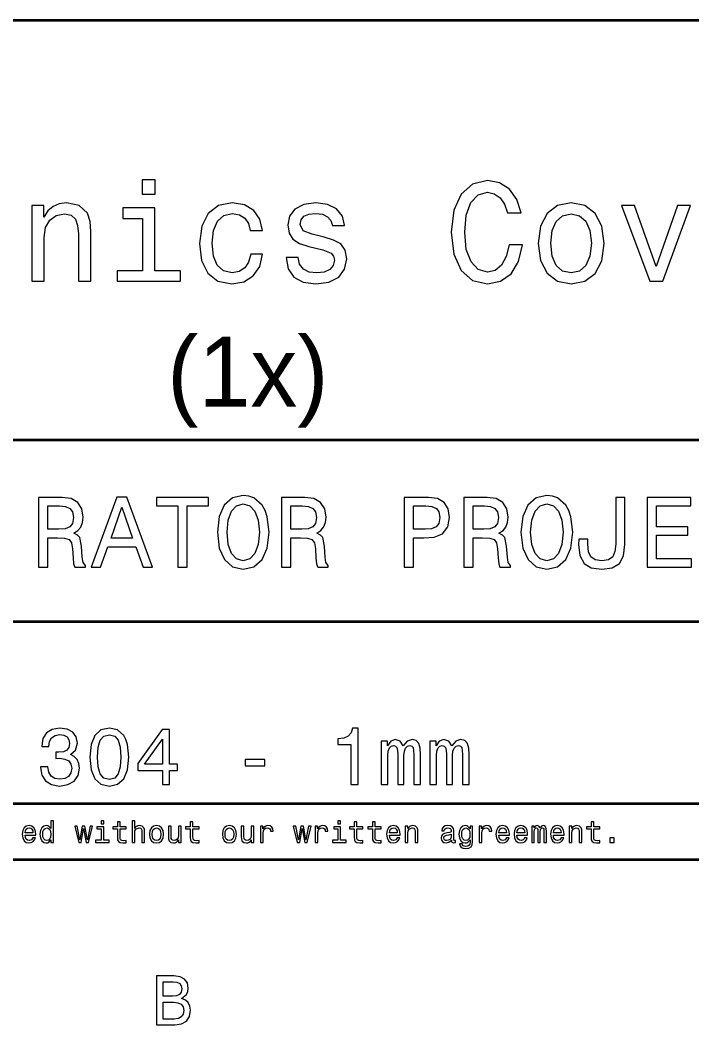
# Model space of a CAD drawing. Extents: x 0 to 1189, y 0 to 841.
# Drawn here: x 1065.9 to 1113.9, y 8.2 to 80 of the extents above; entities that cross this region are included whole.
import ezdxf

# ---------------------------------------------------------------- set-up
doc = ezdxf.new("R2010")
doc.units = 0

msp = doc.modelspace()

# ---------------------------------------------------------------- linework, layer by layer
at = {"color": 7, "lineweight": 35}
for p, q in [((979, 80), (1169, 80)), ((979, 50), (1144, 50)), ((979, 37), (1144, 37)), ((979, 24), (1144, 24)), ((20, 20), (1169, 20)), ((979, 20), (1169, 20))]:
    msp.add_line(p, q, dxfattribs=at)
at = {"color": 7, "lineweight": 13}
for points in [[(1075.547485, 68.575645), (1074.609497, 68.575645), (1074.609497, 67.567001), (1075.547485, 67.567001)], [(1100.814087, 63.935879), (1100.612305, 63.088615), (1100.279541, 62.483429), (1099.815552, 62.110229), (1099.270874, 61.989193), (1098.615234, 62.17075), (1098.10083, 62.715416), (1097.757935, 63.603024), (1097.646973, 64.833572), (1097.757935, 66.054031), (1098.090698, 66.951729), (1098.605225, 67.496399), (1099.270874, 67.688042), (1099.755005, 67.587173), (1100.168579, 67.304756), (1100.491333, 66.850861), (1100.713257, 66.225502), (1101.671387, 66.225502), (1101.368896, 67.183716), (1100.84436, 67.909943), (1100.128174, 68.363831), (1099.270874, 68.525215), (1098.20166, 68.273056), (1097.384644, 67.567001), (1096.860229, 66.407059), (1096.678711, 64.833572), (1096.860229, 63.260086), (1097.384644, 62.100143), (1098.20166, 61.384007), (1099.270874, 61.14193), (1100.208862, 61.333572), (1100.965332, 61.868156), (1101.5, 62.745678), (1101.782349, 63.935879)], [(1066.731934, 61.333572), (1067.619629, 61.333572), (1067.619629, 64.460373), (1067.710327, 65.176514), (1068.002808, 65.701004), (1068.456787, 66.023773), (1069.06189, 66.144814), (1069.546143, 66.043945), (1069.848633, 65.771614), (1070, 65.317719), (1070.050415, 64.712532), (1070.050415, 61.333572), (1070.937988, 61.333572), (1070.937988, 64.894089), (1070.897705, 65.610229), (1070.716064, 66.20533), (1070.120972, 66.75), (1069.193115, 66.941643), (1068.678711, 66.871033), (1068.244873, 66.679398), (1067.871704, 66.356628), (1067.579224, 65.922913), (1067.579224, 66.75), (1066.731934, 66.75)], [(1082.325684, 64.954613), (1083.203125, 64.954613), (1083.021606, 65.761528), (1082.587891, 66.396973), (1081.912109, 66.790344), (1081.034546, 66.941643), (1080.066284, 66.739914), (1079.329956, 66.175072), (1078.865967, 65.257202), (1078.70459, 64.026657), (1078.855835, 62.806194), (1079.309814, 61.898415), (1080.025879, 61.333572), (1081.004272, 61.14193), (1081.871704, 61.293228), (1082.547485, 61.716858), (1083.011475, 62.382565), (1083.213257, 63.270172), (1082.365967, 63.270172), (1082.214722, 62.70533), (1081.932251, 62.2817), (1081.528809, 62.019451), (1081.034546, 61.938759), (1080.419312, 62.069885), (1079.975464, 62.473343), (1079.703125, 63.12896), (1079.612427, 64.056915), (1079.703125, 64.964699), (1079.985596, 65.620316), (1080.439453, 66.023773), (1081.034546, 66.164986), (1081.559082, 66.074203), (1081.952393, 65.842216), (1082.214722, 65.458931)], [(1087.60083, 64.490631), (1086.74353, 64.69236), (1086.108032, 64.924347), (1085.89624, 65.398415), (1085.956787, 65.73127), (1086.168579, 65.973343), (1086.511475, 66.124641), (1087.005737, 66.185158), (1087.479858, 66.124641), (1087.853027, 65.943085), (1088.095093, 65.670746), (1088.195923, 65.307632), (1089.063354, 65.307632), (1089.063354, 65.327812), (1088.912109, 65.983429), (1088.498535, 66.497841), (1087.853027, 66.820602), (1087.005737, 66.941643), (1086.148438, 66.820602), (1085.523071, 66.487747), (1085.129639, 65.993515), (1085.008667, 65.368156), (1085.099365, 64.76297), (1085.381836, 64.339333), (1085.845825, 64.036743), (1086.521606, 63.824928), (1087.51001, 63.582851), (1088.115234, 63.330692), (1088.276611, 63.12896), (1088.337158, 62.826366), (1088.246338, 62.453171), (1088.004272, 62.17075), (1087.610962, 61.989193), (1087.086426, 61.928673), (1086.531738, 61.989193), (1086.128174, 62.201008), (1085.855835, 62.543945), (1085.744873, 63.018009), (1084.887573, 63.018009), (1085.028809, 62.211094), (1085.442383, 61.62608), (1086.0979, 61.273052), (1087.005737, 61.14193), (1087.953857, 61.273052), (1088.64978, 61.62608), (1089.073486, 62.190922), (1089.224731, 62.927231), (1089.11377, 63.562679), (1088.801147, 63.996395), (1088.286743, 64.278816)], [(1102.901978, 64.036743), (1103.063354, 62.806194), (1103.527344, 61.898415), (1104.263672, 61.333572), (1105.252197, 61.14193), (1106.230469, 61.333572), (1106.966797, 61.888329), (1107.430786, 62.796108), (1107.602295, 64.036743), (1107.430786, 65.267288), (1106.966797, 66.185158), (1106.230469, 66.739914), (1105.252197, 66.941643), (1104.263672, 66.739914), (1103.527344, 66.175072), (1103.063354, 65.267288)], [(1075.517334, 62.079971), (1075.517334, 66.568443), (1073.237793, 66.568443), (1073.237793, 65.811958), (1074.629639, 65.811958), (1074.629639, 62.079971), (1072.814087, 62.079971), (1072.814087, 61.333572), (1077.353027, 61.333572), (1077.353027, 62.079971)], [(1103.809814, 64.046829), (1103.900513, 64.954613), (1104.182983, 65.610229), (1104.636841, 66.013687), (1105.252197, 66.1549), (1105.8573, 66.013687), (1106.311157, 65.620316), (1106.593628, 64.954613), (1106.694458, 64.046829), (1106.593628, 63.12896), (1106.311157, 62.463257), (1105.8573, 62.059795), (1105.252197, 61.928673), (1104.636841, 62.059795), (1104.182983, 62.463257), (1103.900513, 63.12896)], [(1110.860229, 61.333572), (1111.798218, 61.333572), (1113.775146, 66.75), (1112.8573, 66.75), (1111.334229, 62.382565), (1109.781006, 66.75), (1108.853027, 66.75)], [(1079.979858, 43.381123), (1080.109497, 42.257202), (1080.484131, 41.428673), (1081.067749, 40.917145), (1081.831421, 40.744236), (1082.587891, 40.917145), (1083.178711, 41.428673), (1083.546143, 42.257202), (1083.682983, 43.381123), (1083.546143, 44.497837), (1083.387695, 44.951729), (1083.178711, 45.326366), (1082.587891, 45.837894), (1082.227661, 45.967579), (1081.831421, 46.018009), (1081.060547, 45.837894), (1080.476929, 45.333572), (1080.109497, 44.505043)], [(1101.665771, 43.381123), (1101.79541, 42.257202), (1102.170044, 41.428673), (1102.753662, 40.917145), (1103.517334, 40.744236), (1104.273804, 40.917145), (1104.864624, 41.428673), (1105.232056, 42.257202), (1105.368896, 43.381123), (1105.232056, 44.497837), (1105.073486, 44.951729), (1104.864624, 45.326366), (1104.273804, 45.837894), (1103.913574, 45.967579), (1103.517334, 46.018009), (1102.74646, 45.837894), (1102.162842, 45.333572), (1101.79541, 44.505043)], [(1067.213257, 40.881123), (1067.883301, 40.881123), (1067.883301, 42.992073), (1068.567749, 42.992073), (1069.072021, 42.970459), (1069.389038, 42.869595), (1069.562012, 42.631844), (1069.634033, 42.206772), (1069.670044, 41.558357), (1069.713257, 41.133286), (1069.799805, 40.881123), (1070.556274, 40.881123), (1070.556274, 41.018009), (1070.390503, 41.219738), (1070.332886, 41.594379), (1070.282471, 42.401295), (1070.160034, 42.999279), (1069.994263, 43.1866), (1069.734863, 43.323486), (1070.023071, 43.503601), (1070.224854, 43.755764), (1070.354492, 44.072765), (1070.397705, 44.454609), (1070.296875, 45.059795), (1070.008667, 45.513687), (1069.533203, 45.787464), (1068.884766, 45.881123), (1067.213257, 45.881123)], [(1068.697388, 45.26873), (1069.136963, 45.225502), (1069.446777, 45.088615), (1069.641235, 44.836452), (1069.706055, 44.440201), (1069.634033, 44.022331), (1069.439575, 43.770172), (1069.108154, 43.640488), (1068.654175, 43.604465), (1067.883301, 43.604465), (1067.883301, 45.26873)], [(1070.966919, 40.881123), (1071.629761, 40.881123), (1072.15564, 42.350864), (1074.151367, 42.350864), (1074.677246, 40.881123), (1075.354492, 40.881123), (1073.524536, 45.888329), (1072.789673, 45.888329)], [(1077.162842, 40.881123), (1077.825684, 40.881123), (1077.825684, 45.275936), (1079.338623, 45.275936), (1079.338623, 45.881123), (1075.6427, 45.881123), (1075.6427, 45.275936), (1077.162842, 45.275936)], [(1080.671509, 43.381123), (1080.750732, 44.25288), (1080.988525, 44.894089), (1081.355957, 45.283138), (1081.831421, 45.420029), (1082.299805, 45.283138), (1082.667236, 44.886887), (1082.904907, 44.245674), (1082.991333, 43.381123), (1082.904907, 42.509365), (1082.667236, 41.868153), (1082.299805, 41.479107), (1081.831421, 41.349422), (1081.355957, 41.479107), (1080.988525, 41.868153), (1080.750732, 42.502159)], [(1084.562012, 40.881123), (1085.232056, 40.881123), (1085.232056, 42.992073), (1085.916504, 42.992073), (1086.420776, 42.970459), (1086.737793, 42.869595), (1086.910645, 42.631844), (1086.982788, 42.206772), (1087.018799, 41.558357), (1087.062012, 41.133286), (1087.148438, 40.881123), (1087.904907, 40.881123), (1087.904907, 41.018009), (1087.739258, 41.219738), (1087.681641, 41.594379), (1087.631104, 42.401295), (1087.508667, 42.999279), (1087.343018, 43.1866), (1087.083618, 43.323486), (1087.371826, 43.503601), (1087.573486, 43.755764), (1087.703247, 44.072765), (1087.74646, 44.454609), (1087.64563, 45.059795), (1087.357422, 45.513687), (1086.881836, 45.787464), (1086.233521, 45.881123), (1084.562012, 45.881123)], [(1086.046143, 45.26873), (1086.485596, 45.225502), (1086.79541, 45.088615), (1086.98999, 44.836452), (1087.05481, 44.440201), (1086.982788, 44.022331), (1086.788208, 43.770172), (1086.456787, 43.640488), (1086.00293, 43.604465), (1085.232056, 43.604465), (1085.232056, 45.26873)], [(1093.322754, 40.881123), (1093.985596, 40.881123), (1093.985596, 42.992073), (1094.720459, 42.992073), (1095.462524, 43.028095), (1096.053345, 43.280258), (1096.435181, 43.770172), (1096.564941, 44.440201), (1096.463989, 45.059795), (1096.175781, 45.513687), (1095.700317, 45.787464), (1095.05188, 45.881123), (1093.322754, 45.881123)], [(1094.871826, 45.26873), (1095.304077, 45.225502), (1095.621094, 45.088615), (1095.80835, 44.836452), (1095.873291, 44.440201), (1095.801147, 44.022331), (1095.606689, 43.770172), (1095.275269, 43.640488), (1094.821411, 43.604465), (1093.985596, 43.604465), (1093.985596, 45.26873)], [(1097.573486, 40.881123), (1098.24353, 40.881123), (1098.24353, 42.992073), (1098.927979, 42.992073), (1099.432373, 42.970459), (1099.749268, 42.869595), (1099.922241, 42.631844), (1099.994263, 42.206772), (1100.030273, 41.558357), (1100.073486, 41.133286), (1100.160034, 40.881123), (1100.916504, 40.881123), (1100.916504, 41.018009), (1100.750732, 41.219738), (1100.693115, 41.594379), (1100.6427, 42.401295), (1100.520264, 42.999279), (1100.354492, 43.1866), (1100.095093, 43.323486), (1100.383301, 43.503601), (1100.585083, 43.755764), (1100.714722, 44.072765), (1100.757935, 44.454609), (1100.657104, 45.059795), (1100.368896, 45.513687), (1099.893433, 45.787464), (1099.244995, 45.881123), (1097.573486, 45.881123)], [(1099.057617, 45.26873), (1099.497192, 45.225502), (1099.807007, 45.088615), (1100.001465, 44.836452), (1100.066284, 44.440201), (1099.994263, 44.022331), (1099.799805, 43.770172), (1099.468384, 43.640488), (1099.014404, 43.604465), (1098.24353, 43.604465), (1098.24353, 45.26873)], [(1102.357422, 43.381123), (1102.436646, 44.25288), (1102.674438, 44.894089), (1103.04187, 45.283138), (1103.517334, 45.420029), (1103.985596, 45.283138), (1104.353027, 44.886887), (1104.59082, 44.245674), (1104.677246, 43.381123), (1104.59082, 42.509365), (1104.353027, 41.868153), (1103.985596, 41.479107), (1103.517334, 41.349422), (1103.04187, 41.479107), (1102.674438, 41.868153), (1102.436646, 42.502159)], [(1108.430908, 42.538181), (1108.380493, 42.005043), (1108.229126, 41.637608), (1107.919312, 41.414265), (1107.443848, 41.349422), (1106.975586, 41.414265), (1106.665771, 41.623196), (1106.485596, 41.990631), (1106.435181, 42.523773), (1106.449585, 42.884003), (1105.801147, 42.884003), (1105.786743, 42.516571), (1105.873291, 41.716858), (1106.168579, 41.162102), (1106.680176, 40.852303), (1107.436646, 40.744236), (1108.185913, 40.852303), (1108.69751, 41.162102), (1108.992798, 41.709652), (1109.086548, 42.509365), (1109.086548, 45.881123), (1108.430908, 45.881123)], [(1110.678711, 40.881123), (1113.848755, 40.881123), (1113.848755, 41.486309), (1111.341553, 41.486309), (1111.341553, 43.179394), (1113.574951, 43.179394), (1113.574951, 43.777374), (1111.341553, 43.777374), (1111.341553, 45.275936), (1113.791138, 45.275936), (1113.791138, 45.881123), (1110.678711, 45.881123)], [(1072.38623, 42.963257), (1073.157104, 45.167866), (1073.927979, 42.963257)], [(1067.342896, 26.616716), (1067.342896, 26.57637), (1067.435181, 26.023056), (1067.706055, 25.60807), (1068.132568, 25.342941), (1068.697388, 25.244957), (1069.296753, 25.342941), (1069.746338, 25.596542), (1070.034546, 26), (1070.138306, 26.518732), (1070.092163, 26.858791), (1069.965454, 27.135448), (1069.757935, 27.348703), (1069.481201, 27.504324), (1069.855835, 27.815563), (1069.988403, 28.311239), (1069.901978, 28.760807), (1069.654175, 29.100864), (1069.250732, 29.314121), (1068.697388, 29.38905), (1068.178711, 29.296831), (1067.781006, 29.043228), (1067.521606, 28.639771), (1067.435181, 28.103746), (1067.435181, 28.063402), (1067.94812, 28.063402), (1067.994263, 28.432278), (1068.144043, 28.697407), (1068.386108, 28.858791), (1068.726196, 28.916428), (1069.025879, 28.870317), (1069.244873, 28.749281), (1069.377441, 28.553314), (1069.429321, 28.288185), (1069.377441, 28.005764), (1069.239136, 27.815563), (1068.99707, 27.700289), (1068.668579, 27.665707), (1068.443726, 27.671471), (1068.443726, 27.216139), (1068.726196, 27.227667), (1069.089355, 27.175793), (1069.360229, 27.037464), (1069.521606, 26.812681), (1069.579224, 26.518732), (1069.515869, 26.184439), (1069.348633, 25.9366), (1069.083496, 25.780981), (1068.731934, 25.729107), (1068.368896, 25.786745), (1068.10376, 25.959656), (1067.936523, 26.236313), (1067.873169, 26.616716)], [(1070.876099, 27.314121), (1070.962524, 26.409224), (1071.233398, 25.763689), (1071.665649, 25.371759), (1072.265137, 25.244957), (1072.858765, 25.371759), (1073.291016, 25.763689), (1073.556152, 26.409224), (1073.648438, 27.314121), (1073.556152, 28.213257), (1073.446655, 28.570606), (1073.291016, 28.864553), (1072.858765, 29.256485), (1072.265137, 29.38905), (1071.665649, 29.256485), (1071.233398, 28.858791), (1070.962524, 28.213257)], [(1071.429321, 27.314121), (1071.475464, 28.011528), (1071.619629, 28.51297), (1071.878906, 28.806917), (1072.265137, 28.910664), (1072.645508, 28.806917), (1072.904907, 28.51297), (1073.04895, 28.011528), (1073.095093, 27.314121), (1073.04895, 26.610952), (1072.904907, 26.10951), (1072.645508, 25.815563), (1072.265137, 25.717581), (1071.878906, 25.815563), (1071.619629, 26.10951), (1071.475464, 26.610952)], [(1076.05188, 25.360231), (1076.570557, 25.360231), (1076.570557, 26.351585), (1077.141235, 26.351585), (1077.141235, 26.812681), (1076.570557, 26.812681), (1076.570557, 29.273777), (1076.046143, 29.273777), (1074.293945, 26.858791), (1074.293945, 26.351585), (1076.05188, 26.351585)], [(1089.51001, 25.360231), (1090.034546, 25.360231), (1090.034546, 29.38905), (1089.642578, 29.38905), (1089.538818, 29.037464), (1089.331421, 28.801153), (1089.014404, 28.662825), (1088.576294, 28.616714), (1088.576294, 28.207493), (1089.51001, 28.207493)], [(1074.778076, 26.812681), (1076.05188, 28.605188), (1076.05188, 26.812681)], [(1091.688721, 25.360231), (1092.15564, 25.360231), (1092.15564, 27.429396), (1092.184448, 27.740635), (1092.270874, 27.965418), (1092.403442, 28.097984), (1092.576294, 28.149857), (1092.714722, 28.103746), (1092.806885, 27.988474), (1092.853027, 27.792507), (1092.870239, 27.533142), (1092.870239, 25.360231), (1093.30835, 25.360231), (1093.30835, 27.429396), (1093.337158, 27.734871), (1093.423584, 27.959656), (1093.56189, 28.097984), (1093.734863, 28.149857), (1093.873169, 28.103746), (1093.965332, 27.988474), (1094.023071, 27.533142), (1094.023071, 25.360231), (1094.489868, 25.360231), (1094.489868, 27.49856), (1094.46106, 27.942364), (1094.368896, 28.282421), (1094.184448, 28.489914), (1093.884644, 28.564842), (1093.533081, 28.449568), (1093.262207, 28.115274), (1093.04895, 28.443806), (1092.69165, 28.564842), (1092.363037, 28.449568), (1092.138306, 28.126802), (1092.138306, 28.455332), (1091.688721, 28.455332)], [(1095.158447, 25.360231), (1095.625366, 25.360231), (1095.625366, 27.429396), (1095.654175, 27.740635), (1095.740601, 27.965418), (1095.873169, 28.097984), (1096.046143, 28.149857), (1096.184448, 28.103746), (1096.276611, 27.988474), (1096.322754, 27.792507), (1096.340088, 27.533142), (1096.340088, 25.360231), (1096.778076, 25.360231), (1096.778076, 27.429396), (1096.806885, 27.734871), (1096.893311, 27.959656), (1097.031738, 28.097984), (1097.20459, 28.149857), (1097.342896, 28.103746), (1097.435181, 27.988474), (1097.492798, 27.533142), (1097.492798, 25.360231), (1097.959595, 25.360231), (1097.959595, 27.49856), (1097.930786, 27.942364), (1097.838623, 28.282421), (1097.654175, 28.489914), (1097.354492, 28.564842), (1097.002808, 28.449568), (1096.731934, 28.115274), (1096.518677, 28.443806), (1096.161377, 28.564842), (1095.832886, 28.449568), (1095.608032, 28.126802), (1095.608032, 28.455332), (1095.158447, 28.455332)], [(1081.976929, 26.680117), (1083.371704, 26.680117), (1083.371704, 27.135448), (1081.976929, 27.135448)], [(1066.245728, 21.739553), (1067.00647, 21.739553), (1067.008667, 21.828169), (1066.974121, 22.076729), (1066.879028, 22.262608), (1066.727661, 22.375), (1066.526611, 22.416065), (1066.329956, 22.372837), (1066.178711, 22.251801), (1066.081421, 22.055115), (1066.046875, 21.795748), (1066.079224, 21.529898), (1066.176514, 21.335373), (1066.325684, 21.214336), (1066.520142, 21.173269), (1066.688721, 21.201368), (1066.827148, 21.274855), (1066.928711, 21.391569), (1066.987061, 21.54719), (1066.79895, 21.54719), (1066.760132, 21.460733), (1066.703857, 21.395893), (1066.543945, 21.344019), (1066.420776, 21.367794), (1066.327881, 21.443443), (1066.267334, 21.566643), (1066.245728, 21.733068)], [(1068.093628, 21.393732), (1068.093628, 21.214336), (1068.283936, 21.214336), (1068.283936, 22.766211), (1068.095825, 22.766211), (1068.095825, 22.197765), (1067.95105, 22.36203), (1067.862427, 22.400936), (1067.760864, 22.416065), (1067.577148, 22.372837), (1067.434448, 22.251801), (1067.341553, 22.057276), (1067.309082, 21.795748), (1067.341553, 21.534222), (1067.434448, 21.337536), (1067.577148, 21.214336), (1067.760864, 21.173269), (1067.862427, 21.1884), (1067.953125, 21.227304)], [(1070.257202, 21.214336), (1070.430176, 22.199926), (1070.603027, 21.214336), (1070.784546, 21.214336), (1071.069946, 22.375), (1070.88623, 22.375), (1070.693848, 21.389408), (1070.523071, 22.375), (1070.335083, 22.375), (1070.164307, 21.389408), (1069.971924, 22.375), (1069.790405, 22.375), (1070.075684, 21.214336)], [(1071.865234, 21.374279), (1071.865234, 22.336094), (1071.376831, 22.336094), (1071.376831, 22.17399), (1071.675049, 22.17399), (1071.675049, 21.374279), (1071.286011, 21.374279), (1071.286011, 21.214336), (1072.258667, 21.214336), (1072.258667, 21.374279)], [(1071.871826, 22.766211), (1071.670776, 22.766211), (1071.670776, 22.550072), (1071.871826, 22.550072)], [(1072.840088, 22.17399), (1072.840088, 21.592579), (1072.853027, 21.404537), (1072.913574, 21.274855), (1073.034668, 21.199207), (1073.23999, 21.173269), (1073.464722, 21.184076), (1073.464722, 21.348343), (1073.300415, 21.335373), (1073.151367, 21.352665), (1073.071289, 21.4067), (1073.036743, 21.497478), (1073.030273, 21.625), (1073.030273, 22.17399), (1073.464722, 22.17399), (1073.464722, 22.336094), (1073.030273, 22.336094), (1073.030273, 22.675432), (1072.840088, 22.675432), (1072.840088, 22.336094), (1072.511597, 22.336094), (1072.511597, 22.17399)], [(1073.88623, 21.214336), (1074.076416, 21.214336), (1074.076416, 21.884365), (1074.095825, 22.037823), (1074.158569, 22.150215), (1074.255737, 22.219379), (1074.385498, 22.245316), (1074.489258, 22.223701), (1074.554077, 22.165344), (1074.586426, 22.068083), (1074.59729, 21.9384), (1074.59729, 21.214336), (1074.787476, 21.214336), (1074.787476, 21.977304), (1074.778809, 22.130762), (1074.73999, 22.258286), (1074.612427, 22.375), (1074.413574, 22.416065), (1074.305542, 22.400936), (1074.212524, 22.359869), (1074.134766, 22.295029), (1074.076416, 22.206411), (1074.076416, 22.766211), (1073.88623, 22.766211)], [(1075.131104, 21.793587), (1075.165771, 21.529898), (1075.265137, 21.335373), (1075.422974, 21.214336), (1075.634766, 21.173269), (1075.84436, 21.214336), (1076.002197, 21.333212), (1076.101563, 21.527737), (1076.138306, 21.793587), (1076.101563, 22.057276), (1076.002197, 22.253962), (1075.84436, 22.372837), (1075.634766, 22.416065), (1075.422974, 22.372837), (1075.265137, 22.251801), (1075.165771, 22.057276)], [(1077.383301, 22.375), (1077.193115, 22.375), (1077.193115, 21.704971), (1077.171509, 21.549351), (1077.108765, 21.436958), (1077.011597, 21.367794), (1076.884033, 21.34618), (1076.782471, 21.363472), (1076.717651, 21.415344), (1076.680908, 21.503962), (1076.672241, 21.629322), (1076.672241, 22.375), (1076.482056, 22.375), (1076.482056, 21.61203), (1076.488525, 21.458572), (1076.529541, 21.331051), (1076.654907, 21.214336), (1076.855957, 21.173269), (1076.963989, 21.1884), (1077.056885, 21.227304), (1077.136963, 21.294308), (1077.201782, 21.391569), (1077.201782, 21.214336), (1077.383301, 21.214336)], [(1078.044678, 22.17399), (1078.044678, 21.592579), (1078.057617, 21.404537), (1078.118164, 21.274855), (1078.239258, 21.199207), (1078.44458, 21.173269), (1078.669312, 21.184076), (1078.669312, 21.348343), (1078.505127, 21.335373), (1078.355957, 21.352665), (1078.276001, 21.4067), (1078.241333, 21.497478), (1078.234863, 21.625), (1078.234863, 22.17399), (1078.669312, 22.17399), (1078.669312, 22.336094), (1078.234863, 22.336094), (1078.234863, 22.675432), (1078.044678, 22.675432), (1078.044678, 22.336094), (1077.716187, 22.336094), (1077.716187, 22.17399)], [(1080.335815, 21.793587), (1080.370361, 21.529898), (1080.469727, 21.335373), (1080.627563, 21.214336), (1080.839355, 21.173269), (1081.049072, 21.214336), (1081.206787, 21.333212), (1081.306274, 21.527737), (1081.343018, 21.793587), (1081.306274, 22.057276), (1081.206787, 22.253962), (1081.049072, 22.372837), (1080.839355, 22.416065), (1080.627563, 22.372837), (1080.469727, 22.251801), (1080.370361, 22.057276)], [(1082.587891, 22.375), (1082.397705, 22.375), (1082.397705, 21.704971), (1082.376099, 21.549351), (1082.313477, 21.436958), (1082.216187, 21.367794), (1082.088623, 21.34618), (1081.987061, 21.363472), (1081.922241, 21.415344), (1081.885498, 21.503962), (1081.876831, 21.629322), (1081.876831, 22.375), (1081.686646, 22.375), (1081.686646, 21.61203), (1081.693115, 21.458572), (1081.734131, 21.331051), (1081.859497, 21.214336), (1082.060547, 21.173269), (1082.168579, 21.1884), (1082.261597, 21.227304), (1082.341553, 21.294308), (1082.406372, 21.391569), (1082.406372, 21.214336), (1082.587891, 21.214336)], [(1083.065552, 21.214336), (1083.255859, 21.214336), (1083.255859, 21.877882), (1083.275269, 22.037823), (1083.333618, 22.152376), (1083.428711, 22.22154), (1083.556274, 22.245316), (1083.651367, 22.230186), (1083.722656, 22.186958), (1083.765869, 22.113472), (1083.781006, 22.014048), (1083.973389, 22.014048), (1083.94751, 22.189121), (1083.876099, 22.31448), (1083.757202, 22.390129), (1083.595093, 22.416065), (1083.484863, 22.398775), (1083.389771, 22.355547), (1083.305542, 22.282061), (1083.238525, 22.182636), (1083.238525, 22.375), (1083.065552, 22.375)], [(1085.871094, 21.214336), (1086.043945, 22.199926), (1086.216919, 21.214336), (1086.398438, 21.214336), (1086.683716, 22.375), (1086.5, 22.375), (1086.307739, 21.389408), (1086.136963, 22.375), (1085.948853, 22.375), (1085.778198, 21.389408), (1085.585815, 22.375), (1085.404175, 22.375), (1085.689575, 21.214336)], [(1086.969116, 21.214336), (1087.159302, 21.214336), (1087.159302, 21.877882), (1087.178711, 22.037823), (1087.237061, 22.152376), (1087.332153, 22.22154), (1087.459717, 22.245316), (1087.55481, 22.230186), (1087.626099, 22.186958), (1087.669312, 22.113472), (1087.684448, 22.014048), (1087.876831, 22.014048), (1087.850952, 22.189121), (1087.779541, 22.31448), (1087.660767, 22.390129), (1087.498657, 22.416065), (1087.388428, 22.398775), (1087.293213, 22.355547), (1087.208984, 22.282061), (1087.141968, 22.182636), (1087.141968, 22.375), (1086.969116, 22.375)], [(1088.780273, 21.374279), (1088.780273, 22.336094), (1088.29187, 22.336094), (1088.29187, 22.17399), (1088.590088, 22.17399), (1088.590088, 21.374279), (1088.20105, 21.374279), (1088.20105, 21.214336), (1089.173706, 21.214336), (1089.173706, 21.374279)], [(1088.786743, 22.766211), (1088.585815, 22.766211), (1088.585815, 22.550072), (1088.786743, 22.550072)], [(1089.755127, 22.17399), (1089.755127, 21.592579), (1089.768066, 21.404537), (1089.828613, 21.274855), (1089.949585, 21.199207), (1090.154907, 21.173269), (1090.379761, 21.184076), (1090.379761, 21.348343), (1090.215454, 21.335373), (1090.066284, 21.352665), (1089.986328, 21.4067), (1089.951782, 21.497478), (1089.945313, 21.625), (1089.945313, 22.17399), (1090.379761, 22.17399), (1090.379761, 22.336094), (1089.945313, 22.336094), (1089.945313, 22.675432), (1089.755127, 22.675432), (1089.755127, 22.336094), (1089.426514, 22.336094), (1089.426514, 22.17399)], [(1091.056274, 22.17399), (1091.056274, 21.592579), (1091.069214, 21.404537), (1091.129761, 21.274855), (1091.250732, 21.199207), (1091.456055, 21.173269), (1091.680908, 21.184076), (1091.680908, 21.348343), (1091.516602, 21.335373), (1091.367432, 21.352665), (1091.287476, 21.4067), (1091.25293, 21.497478), (1091.24646, 21.625), (1091.24646, 22.17399), (1091.680908, 22.17399), (1091.680908, 22.336094), (1091.24646, 22.336094), (1091.24646, 22.675432), (1091.056274, 22.675432), (1091.056274, 22.336094), (1090.727783, 22.336094), (1090.727783, 22.17399)], [(1092.268799, 21.739553), (1093.029541, 21.739553), (1093.031738, 21.828169), (1092.997192, 22.076729), (1092.9021, 22.262608), (1092.750732, 22.375), (1092.549805, 22.416065), (1092.353027, 22.372837), (1092.201782, 22.251801), (1092.104492, 22.055115), (1092.069946, 21.795748), (1092.102417, 21.529898), (1092.199585, 21.335373), (1092.348755, 21.214336), (1092.543335, 21.173269), (1092.711914, 21.201368), (1092.85022, 21.274855), (1092.951782, 21.391569), (1093.010132, 21.54719), (1092.822144, 21.54719), (1092.783203, 21.460733), (1092.727051, 21.395893), (1092.567017, 21.344019), (1092.443848, 21.367794), (1092.350952, 21.443443), (1092.290405, 21.566643), (1092.268799, 21.733068)], [(1093.403564, 21.214336), (1093.59375, 21.214336), (1093.59375, 21.884365), (1093.613159, 22.037823), (1093.675903, 22.150215), (1093.773071, 22.219379), (1093.902832, 22.245316), (1094.006592, 22.223701), (1094.071411, 22.165344), (1094.10376, 22.068083), (1094.114624, 21.9384), (1094.114624, 21.214336), (1094.30481, 21.214336), (1094.30481, 21.977304), (1094.296143, 22.130762), (1094.257324, 22.258286), (1094.129761, 22.375), (1093.930908, 22.416065), (1093.820679, 22.400936), (1093.727783, 22.359869), (1093.647705, 22.290705), (1093.585083, 22.197765), (1093.585083, 22.375), (1093.403564, 22.375)], [(1096.695313, 21.365633), (1096.695313, 21.35915), (1096.706055, 21.285662), (1096.738525, 21.233789), (1096.874756, 21.192722), (1096.980591, 21.210014), (1096.980591, 21.356987), (1096.935181, 21.350504), (1096.874756, 21.378601), (1096.863892, 21.465057), (1096.863892, 22.065922), (1096.838013, 22.219379), (1096.762329, 22.32745), (1096.630493, 22.39229), (1096.44458, 22.416065), (1096.263062, 22.390129), (1096.129028, 22.316643), (1096.044678, 22.202089), (1096.016602, 22.050793), (1096.016602, 22.037823), (1096.187378, 22.037823), (1096.202515, 22.128601), (1096.25, 22.193443), (1096.327881, 22.232347), (1096.43811, 22.247478), (1096.544067, 22.236671), (1096.619629, 22.20425), (1096.665039, 22.148054), (1096.680176, 22.070244), (1096.671509, 21.979465), (1096.636963, 21.934076), (1096.550537, 21.912464), (1096.388428, 21.895172), (1096.202515, 21.856268), (1096.070679, 21.787104), (1095.99292, 21.679033), (1095.969116, 21.519091), (1095.990723, 21.37644), (1096.057739, 21.270533), (1096.165771, 21.203529), (1096.314941, 21.179754), (1096.515869, 21.225143)], [(1098.210449, 21.266209), (1098.210449, 22.375), (1098.028931, 22.375), (1098.028931, 22.186958), (1097.879761, 22.357708), (1097.78894, 22.400936), (1097.687378, 22.416065), (1097.503662, 22.372837), (1097.360962, 22.251801), (1097.268066, 22.057276), (1097.235596, 21.795748), (1097.268066, 21.532061), (1097.360962, 21.337536), (1097.503662, 21.214336), (1097.687378, 21.173269), (1097.791138, 21.1884), (1097.877563, 21.227304), (1098.028931, 21.391569), (1098.028931, 21.227304), (1098.011597, 21.097622), (1097.963989, 21.004683), (1097.873291, 20.950647), (1097.737061, 20.931194), (1097.618164, 20.944164), (1097.533936, 20.976583), (1097.484253, 21.03278), (1097.469116, 21.108429), (1097.2854, 21.108429), (1097.2854, 21.099783), (1097.313477, 20.961454), (1097.399902, 20.857708), (1097.538208, 20.790705), (1097.726318, 20.76693), (1097.95105, 20.799351), (1098.10022, 20.890129), (1098.184448, 21.047911)], [(1098.679443, 21.214336), (1098.869629, 21.214336), (1098.869629, 21.877882), (1098.88916, 22.037823), (1098.94751, 22.152376), (1099.042603, 22.22154), (1099.170044, 22.245316), (1099.265137, 22.230186), (1099.336548, 22.186958), (1099.379761, 22.113472), (1099.394897, 22.014048), (1099.58728, 22.014048), (1099.561279, 22.189121), (1099.48999, 22.31448), (1099.371094, 22.390129), (1099.208984, 22.416065), (1099.098755, 22.398775), (1099.003662, 22.355547), (1098.919434, 22.282061), (1098.852417, 22.182636), (1098.852417, 22.375), (1098.679443, 22.375)], [(1100.075684, 21.739553), (1100.836548, 21.739553), (1100.838745, 21.828169), (1100.804077, 22.076729), (1100.708984, 22.262608), (1100.557739, 22.375), (1100.356689, 22.416065), (1100.160034, 22.372837), (1100.008667, 22.251801), (1099.911499, 22.055115), (1099.876831, 21.795748), (1099.909302, 21.529898), (1100.006592, 21.335373), (1100.15564, 21.214336), (1100.35022, 21.173269), (1100.518799, 21.201368), (1100.657104, 21.274855), (1100.758667, 21.391569), (1100.817139, 21.54719), (1100.629028, 21.54719), (1100.590088, 21.460733), (1100.533936, 21.395893), (1100.374023, 21.344019), (1100.250732, 21.367794), (1100.157837, 21.443443), (1100.09729, 21.566643), (1100.075684, 21.733068)], [(1101.376831, 21.739553), (1102.137695, 21.739553), (1102.139893, 21.828169), (1102.105225, 22.076729), (1102.010132, 22.262608), (1101.858887, 22.375), (1101.657837, 22.416065), (1101.461182, 22.372837), (1101.309814, 22.251801), (1101.212646, 22.055115), (1101.177979, 21.795748), (1101.210449, 21.529898), (1101.307739, 21.335373), (1101.456787, 21.214336), (1101.651367, 21.173269), (1101.819946, 21.201368), (1101.958252, 21.274855), (1102.059814, 21.391569), (1102.118286, 21.54719), (1101.930176, 21.54719), (1101.891235, 21.460733), (1101.835083, 21.395893), (1101.675171, 21.344019), (1101.552002, 21.367794), (1101.458984, 21.443443), (1101.398438, 21.566643), (1101.376831, 21.733068)], [(1102.435913, 21.214336), (1102.611084, 21.214336), (1102.611084, 21.990273), (1102.621826, 22.106987), (1102.654297, 22.191282), (1102.703979, 22.240993), (1102.768799, 22.260447), (1102.820679, 22.243155), (1102.855225, 22.199926), (1102.872559, 22.12644), (1102.879028, 22.029179), (1102.879028, 21.214336), (1103.043335, 21.214336), (1103.043335, 21.990273), (1103.054077, 22.104826), (1103.086548, 22.189121), (1103.138428, 22.240993), (1103.203247, 22.260447), (1103.255127, 22.243155), (1103.289673, 22.199926), (1103.311279, 22.029179), (1103.311279, 21.214336), (1103.486328, 21.214336), (1103.486328, 22.016211), (1103.475586, 22.182636), (1103.44104, 22.310158), (1103.371826, 22.387968), (1103.259399, 22.416065), (1103.127563, 22.372837), (1103.026001, 22.247478), (1102.946045, 22.370676), (1102.812012, 22.416065), (1102.688843, 22.372837), (1102.604492, 22.251801), (1102.604492, 22.375), (1102.435913, 22.375)], [(1103.979248, 21.739553), (1104.73999, 21.739553), (1104.742188, 21.828169), (1104.70752, 22.076729), (1104.612427, 22.262608), (1104.461182, 22.375), (1104.260132, 22.416065), (1104.063477, 22.372837), (1103.912231, 22.251801), (1103.814941, 22.055115), (1103.780273, 21.795748), (1103.812744, 21.529898), (1103.910034, 21.335373), (1104.059204, 21.214336), (1104.253662, 21.173269), (1104.422241, 21.201368), (1104.560547, 21.274855), (1104.662231, 21.391569), (1104.720581, 21.54719), (1104.532471, 21.54719), (1104.493652, 21.460733), (1104.437378, 21.395893), (1104.277466, 21.344019), (1104.154297, 21.367794), (1104.061279, 21.443443), (1104.000854, 21.566643), (1103.979248, 21.733068)], [(1105.113892, 21.214336), (1105.304077, 21.214336), (1105.304077, 21.884365), (1105.323608, 22.037823), (1105.38623, 22.150215), (1105.483521, 22.219379), (1105.613159, 22.245316), (1105.716919, 22.223701), (1105.781738, 22.165344), (1105.814209, 22.068083), (1105.824951, 21.9384), (1105.824951, 21.214336), (1106.015259, 21.214336), (1106.015259, 21.977304), (1106.006592, 22.130762), (1105.967651, 22.258286), (1105.840088, 22.375), (1105.641235, 22.416065), (1105.531006, 22.400936), (1105.43811, 22.359869), (1105.358154, 22.290705), (1105.29541, 22.197765), (1105.29541, 22.375), (1105.113892, 22.375)], [(1106.670166, 22.17399), (1106.670166, 21.592579), (1106.683105, 21.404537), (1106.743652, 21.274855), (1106.864624, 21.199207), (1107.069946, 21.173269), (1107.2948, 21.184076), (1107.2948, 21.348343), (1107.130493, 21.335373), (1106.981323, 21.352665), (1106.901367, 21.4067), (1106.866821, 21.497478), (1106.860352, 21.625), (1106.860352, 22.17399), (1107.2948, 22.17399), (1107.2948, 22.336094), (1106.860352, 22.336094), (1106.860352, 22.675432), (1106.670166, 22.675432), (1106.670166, 22.336094), (1106.341553, 22.336094), (1106.341553, 22.17399)], [(1066.245728, 21.899494), (1066.269409, 22.04863), (1066.327881, 22.158861), (1066.416382, 22.225864), (1066.533203, 22.24964), (1066.647705, 22.225864), (1066.736328, 22.158861), (1066.790405, 22.04863), (1066.809814, 21.899494)], [(1067.793213, 22.245316), (1067.918579, 22.215057), (1068.013672, 22.130762), (1068.069946, 21.990273), (1068.091553, 21.795748), (1068.069946, 21.599062), (1068.013672, 21.458572), (1067.918579, 21.372118), (1067.793213, 21.344019), (1067.674316, 21.372118), (1067.583618, 21.458572), (1067.523071, 21.601225), (1067.503662, 21.795748), (1067.523071, 21.988111), (1067.583618, 22.128601), (1067.674316, 22.215057)], [(1075.325684, 21.795748), (1075.345093, 21.990273), (1075.40564, 22.130762), (1075.50293, 22.217218), (1075.634766, 22.247478), (1075.764404, 22.217218), (1075.861694, 22.132925), (1075.922241, 21.990273), (1075.943848, 21.795748), (1075.922241, 21.599062), (1075.861694, 21.456411), (1075.764404, 21.369955), (1075.634766, 21.341858), (1075.50293, 21.369955), (1075.40564, 21.456411), (1075.345093, 21.599062)], [(1080.530273, 21.795748), (1080.549805, 21.990273), (1080.610229, 22.130762), (1080.70752, 22.217218), (1080.839355, 22.247478), (1080.968994, 22.217218), (1081.066284, 22.132925), (1081.126831, 21.990273), (1081.148438, 21.795748), (1081.126831, 21.599062), (1081.066284, 21.456411), (1080.968994, 21.369955), (1080.839355, 21.341858), (1080.70752, 21.369955), (1080.610229, 21.456411), (1080.549805, 21.599062)], [(1092.268799, 21.899494), (1092.292603, 22.04863), (1092.350952, 22.158861), (1092.439575, 22.225864), (1092.556274, 22.24964), (1092.670776, 22.225864), (1092.759399, 22.158861), (1092.813477, 22.04863), (1092.832886, 21.899494)], [(1096.673706, 21.620676), (1096.647705, 21.508284), (1096.578613, 21.421829), (1096.474854, 21.365633), (1096.34729, 21.34618), (1096.265137, 21.356987), (1096.206787, 21.391569), (1096.170044, 21.452089), (1096.159302, 21.536383), (1096.167969, 21.61203), (1096.202515, 21.666065), (1096.34082, 21.726583), (1096.515869, 21.752522), (1096.673706, 21.804394)], [(1097.432373, 21.795748), (1097.451782, 21.988111), (1097.510132, 22.130762), (1097.600952, 22.215057), (1097.721924, 22.245316), (1097.849487, 22.215057), (1097.94458, 22.130762), (1098.00293, 21.988111), (1098.024536, 21.795748), (1098.00293, 21.599062), (1097.94458, 21.458572), (1097.849487, 21.372118), (1097.721924, 21.344019), (1097.600952, 21.372118), (1097.510132, 21.458572), (1097.451782, 21.601225)], [(1100.075684, 21.899494), (1100.099487, 22.04863), (1100.157837, 22.158861), (1100.24646, 22.225864), (1100.363159, 22.24964), (1100.477783, 22.225864), (1100.566406, 22.158861), (1100.620361, 22.04863), (1100.639893, 21.899494)], [(1101.376831, 21.899494), (1101.400635, 22.04863), (1101.458984, 22.158861), (1101.547607, 22.225864), (1101.664307, 22.24964), (1101.778931, 22.225864), (1101.867554, 22.158861), (1101.921509, 22.04863), (1101.94104, 21.899494)], [(1103.979248, 21.899494), (1104.00293, 22.04863), (1104.061279, 22.158861), (1104.149902, 22.225864), (1104.266602, 22.24964), (1104.381226, 22.225864), (1104.469849, 22.158861), (1104.523804, 22.04863), (1104.543335, 21.899494)], [(1108.014526, 21.214336), (1108.312744, 21.214336), (1108.312744, 21.536383), (1108.014526, 21.536383)], [(1077.43042, 10.057997), (1077.783447, 10.350504), (1077.874146, 10.54719), (1077.904419, 10.789265), (1077.838867, 11.167507), (1077.642212, 11.439841), (1077.324463, 11.606268), (1076.880737, 11.666786), (1075.63501, 11.666786), (1075.63501, 8.166786), (1076.951294, 8.166786), (1077.420288, 8.237391), (1077.768311, 8.444163), (1077.985107, 8.771974), (1078.060791, 9.215777), (1078.015381, 9.513328), (1077.894409, 9.760447), (1077.697632, 9.942002)], [(1076.784912, 10.214336), (1076.098999, 10.214336), (1076.098999, 11.248199), (1076.825195, 11.248199), (1077.097534, 11.217939), (1077.289185, 11.127161), (1077.405151, 10.970821), (1077.445557, 10.738832), (1077.400146, 10.506844), (1077.279053, 10.345461), (1077.072388, 10.244596)], [(1076.895874, 8.585374), (1076.098999, 8.585374), (1076.098999, 9.790706), (1076.850464, 9.790706), (1077.168091, 9.755403), (1077.395142, 9.649495), (1077.53125, 9.467939), (1077.57666, 9.205691), (1077.53125, 8.928313), (1077.405151, 8.73667), (1077.193359, 8.620677)]]:
    msp.add_lwpolyline(points, close=True, dxfattribs=at)

# ---------------------------------------------------------------- texts
at = {"insert": (1076.399345, 57.370333), "char_height": 5, "attachment_point": 1}
msp.add_mtext_dynamic_manual_height_columns('(1x)', width=22.85645603, gutter_width=1, heights=[0], dxfattribs=at)

doc.saveas('drawing.dxf')
